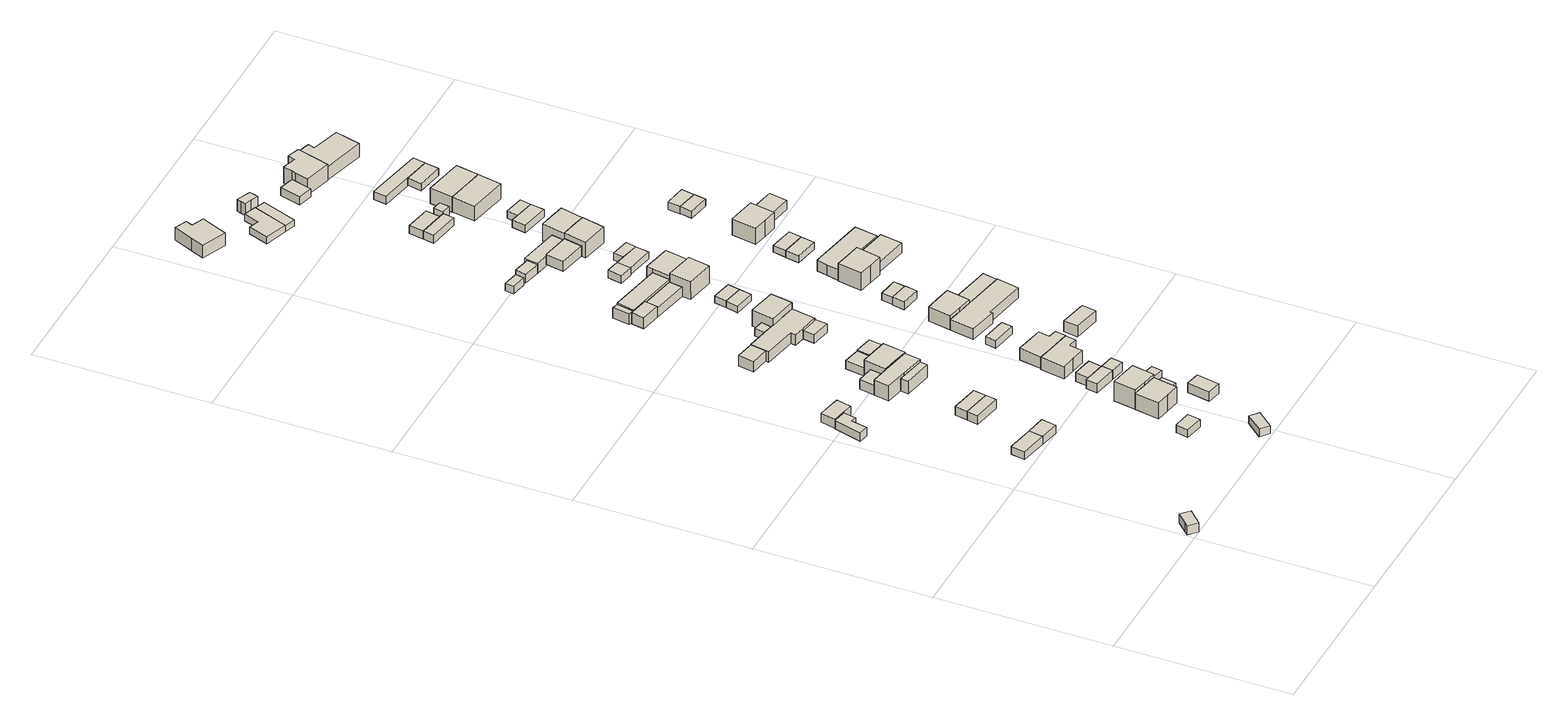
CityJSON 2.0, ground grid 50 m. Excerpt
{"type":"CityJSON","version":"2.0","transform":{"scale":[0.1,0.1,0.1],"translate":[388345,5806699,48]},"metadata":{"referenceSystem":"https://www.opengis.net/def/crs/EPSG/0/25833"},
"CityObjects":{
"building1":{"type":"Building","attributes":{"Gemeindeschluessel":"11000007","BezugspunktDach":"2200","function":"31001_2463","measuredHeight":2.79,"storeysAboveGround":1},"address":[{"country":"Germany","locality":"Berlin","thoroughfareNumber":"64 (1)","thoroughfareName":"Tilkeroder Weg"}],"geometry":[{"type":"Solid","lod":"1","boundaries":[[[[0,1,2,3,4]],[[5,6,7,8,9]],[[5,9,4,3]],[[6,5,3,2]],[[7,6,2,1]],[[8,7,1,0]],[[9,8,0,4]]]]}]},
"building2":{"type":"Building","attributes":{"Gemeindeschluessel":"11000007","BezugspunktDach":"2200","function":"31001_2723","measuredHeight":2.52,"storeysAboveGround":1},"address":[{"country":"Germany","locality":"Berlin","thoroughfareNumber":"59 (1)","thoroughfareName":"Tilkeroder Weg"}],"geometry":[{"type":"Solid","lod":"1","boundaries":[[[[10,11,12,13]],[[14,15,16,17]],[[14,17,13,12]],[[15,14,12,11]],[[16,15,11,10]],[[17,16,10,13]]]]}]},
"building3":{"type":"Building","attributes":{"Gemeindeschluessel":"11000007","BezugspunktDach":"2200","function":"31001_2723","measuredHeight":2.7,"storeysAboveGround":1},"address":[{"country":"Germany","locality":"Berlin","thoroughfareNumber":"36 (2)","thoroughfareName":"Hermeroder Weg"}],"geometry":[{"type":"Solid","lod":"1","boundaries":[[[[18,19,20,21,22,23]],[[24,25,26,27,28,29]],[[24,29,23,22]],[[25,24,22,21]],[[26,25,21,20]],[[27,26,20,19]],[[28,27,19,18]],[[29,28,18,23]]]]}]},
"building4":{"type":"Building","attributes":{"Gemeindeschluessel":"11000007","BezugspunktDach":"2200","function":"31001_2723","measuredHeight":2.82,"storeysAboveGround":1},"address":[{"country":"Germany","locality":"Berlin","thoroughfareNumber":"34 (1)","thoroughfareName":"Hermeroder Weg"}],"geometry":[{"type":"Solid","lod":"1","boundaries":[[[[30,31,32,33,34]],[[35,36,37,38,39]],[[35,39,34,33]],[[36,35,33,32]],[[37,36,32,31]],[[38,37,31,30]],[[39,38,30,34]]]]}]},
"building5":{"type":"Building","attributes":{"Gemeindeschluessel":"11000007","BezugspunktDach":"2200","function":"31001_2463","measuredHeight":2.54,"storeysAboveGround":1},"address":[{"country":"Germany","locality":"Berlin","thoroughfareNumber":"59 (2)","thoroughfareName":"Tilkeroder Weg"}],"geometry":[{"type":"Solid","lod":"1","boundaries":[[[[40,41,11,10]],[[15,42,43,16]],[[15,16,10,11]],[[42,15,11,41]],[[43,42,41,40]],[[16,43,40,10]]]]}]},
"building6":{"type":"Building","attributes":{"Gemeindeschluessel":"11000007","BezugspunktDach":"2200","function":"31001_2463","measuredHeight":2.73,"storeysAboveGround":1},"address":[{"country":"Germany","locality":"Berlin","thoroughfareNumber":"57 (2)","thoroughfareName":"Tilkeroder Weg"}],"geometry":[{"type":"Solid","lod":"1","boundaries":[[[[44,45,46,47]],[[48,49,50,51]],[[48,51,47,46]],[[49,48,46,45]],[[50,49,45,44]],[[51,50,44,47]]]]}]},
"building7":{"type":"Building","attributes":{"Gemeindeschluessel":"11000007","BezugspunktDach":"2200","function":"31001_2463","measuredHeight":2.46,"storeysAboveGround":1},"address":[{"country":"Germany","locality":"Berlin","thoroughfareNumber":"43 (1)","thoroughfareName":"Hermeroder Weg"}],"geometry":[{"type":"Solid","lod":"1","boundaries":[[[[52,53,54,55]],[[56,57,58,59]],[[56,59,55,54]],[[57,56,54,53]],[[58,57,53,52]],[[59,58,52,55]]]]}]},
"building8":{"type":"Building","attributes":{"Gemeindeschluessel":"11000007","BezugspunktDach":"2200","function":"31001_2463","measuredHeight":2.69,"storeysAboveGround":1},"address":[{"country":"Germany","locality":"Berlin","thoroughfareNumber":"36 (1)","thoroughfareName":"Hermeroder Weg"}],"geometry":[{"type":"Solid","lod":"1","boundaries":[[[[45,60,61,46]],[[62,63,64,65]],[[62,65,46,61]],[[63,62,61,60]],[[64,63,60,45]],[[65,64,45,46]]]]}]},
"building9":{"type":"Building","attributes":{"Gemeindeschluessel":"11000007","BezugspunktDach":"2200","function":"31001_2463","measuredHeight":2.4,"storeysAboveGround":1},"address":[{"country":"Germany","locality":"Berlin","thoroughfareNumber":"69 (1)","thoroughfareName":"Tilkeroder Weg"}],"geometry":[{"type":"Solid","lod":"1","boundaries":[[[[66,67,68,69]],[[70,71,72,73]],[[70,73,69,68]],[[71,70,68,67]],[[72,71,67,66]],[[73,72,66,69]]]]}]},
"building10":{"type":"Building","attributes":{"Gemeindeschluessel":"11000007","function":"31001_1010"},"address":[{"country":"Germany","locality":"Berlin","thoroughfareNumber":"36","thoroughfareName":"Hermeroder Weg"}],"children":["building10-1","building10-2"]},
"building10-1":{"type":"BuildingPart","attributes":{"BezugspunktDach":"2200","measuredHeight":5.45,"storeysAboveGround":1},"parents":["building10"],"geometry":[{"type":"MultiSurface","lod":"1","boundaries":[[[74,75,76,77,78,79]],[[80,81,82,83,84,85]],[[80,85,79,78]],[[81,80,78,77]],[[82,81,77,76]],[[83,82,76,75]],[[86,87,83,75,74]],[[85,84,74,79],[88,89,86,84]],[[84,83,87,86]],[[86,89,88,84]]]}]},
"building10-2":{"type":"BuildingPart","attributes":{"BezugspunktDach":"2200","measuredHeight":4,"storeysAboveGround":1},"parents":["building10"],"geometry":[{"type":"MultiSurface","lod":"1","boundaries":[[[90,87,89,91]],[[88,83,92,93]],[[88,93,91,89]],[[92,83,87,90]],[[93,92,90,91]],[[83,84,86,87]],[[88,89,86,84]]]}]},
"building11":{"type":"Building","attributes":{"Gemeindeschluessel":"11000007","function":"31001_1010"},"address":[{"country":"Germany","locality":"Berlin","thoroughfareNumber":"43","thoroughfareName":"Hermeroder Weg"}],"children":["building11-1","building11-2"]},
"building11-1":{"type":"BuildingPart","attributes":{"BezugspunktDach":"2200","measuredHeight":7.33,"storeysAboveGround":1},"parents":["building11"],"geometry":[{"type":"MultiSurface","lod":"1","boundaries":[[[94,95,96,97,98,99,100]],[[101,102,103,104,105,106,107]],[[101,107,100,99]],[[102,101,99,98]],[[103,102,98,97]],[[104,108,109,97,96]],[[105,104,96,95]],[[106,105,95,94]],[[107,106,94,100]],[[103,109,108,104]]]}]},
"building11-2":{"type":"BuildingPart","attributes":{"BezugspunktDach":"2200","measuredHeight":3.04,"storeysAboveGround":1},"parents":["building11"],"geometry":[{"type":"Solid","lod":"1","boundaries":[[[[110,111,112,113,109,108]],[[103,114,115,116,117,104]],[[114,103,109,113]],[[115,114,113,112]],[[116,115,112,111]],[[117,116,111,110]],[[104,117,110,108]],[[104,108,109,103]]]]}]},
"building12":{"type":"Building","attributes":{"Gemeindeschluessel":"11000007","function":"31001_1010"},"address":[{"country":"Germany","locality":"Berlin","thoroughfareNumber":"34","thoroughfareName":"Hermeroder Weg"}],"children":["building12-1","building12-2","building12-3"]},
"building12-1":{"type":"BuildingPart","attributes":{"BezugspunktDach":"2200","measuredHeight":7.08,"storeysAboveGround":1},"parents":["building12"],"geometry":[{"type":"MultiSurface","lod":"1","boundaries":[[[118,119,120,121,122,123]],[[124,125,126,82,127,128]],[[124,128,129,130,131,123,122]],[[132,133,124,122,121]],[[126,134,135,132,121,120]],[[82,126,120,119]],[[127,82,119,118]],[[128,127,118,123]],[[131,130,129,128]],[[125,124,133,132]],[[125,132,135,134]]]}]},
"building12-2":{"type":"BuildingPart","attributes":{"BezugspunktDach":"2200","measuredHeight":2.54,"storeysAboveGround":1},"parents":["building12"],"geometry":[{"type":"MultiSurface","lod":"1","boundaries":[[[135,136,137,133]],[[138,139,134,124]],[[138,124,133,137]],[[139,138,137,136]],[[134,139,136,135]],[[140,124,125,132,133]],[[134,135,132,125]]]}]},
"building12-3":{"type":"BuildingPart","attributes":{"BezugspunktDach":"2200","measuredHeight":2.95,"storeysAboveGround":1},"parents":["building12"],"geometry":[{"type":"Solid","lod":"1","boundaries":[[[[131,130,141,142]],[[143,129,128,80]],[[143,80,142,141]],[[129,143,141,130]],[[80,128,131,142]],[[128,129,130,131]]]]}]},
"building13":{"type":"Building","attributes":{"Gemeindeschluessel":"11000007","BezugspunktDach":"2200","function":"31001_2143","measuredHeight":3.27,"storeysAboveGround":1},"address":[{"country":"Germany","locality":"Berlin","thoroughfareNumber":"32 (2)","thoroughfareName":"Hermeroder Weg"}],"geometry":[{"type":"Solid","lod":"1","boundaries":[[[[144,145,146,147]],[[148,149,150,151]],[[148,151,147,146]],[[149,148,146,145]],[[150,149,145,144]],[[151,150,144,147]]]]}]},
"building14":{"type":"Building","attributes":{"Gemeindeschluessel":"11000007","function":"31001_1010"},"address":[{"country":"Germany","locality":"Berlin","thoroughfareNumber":"41","thoroughfareName":"Hermeroder Weg"}],"children":["building14-1","building14-2"]},
"building14-1":{"type":"BuildingPart","attributes":{"BezugspunktDach":"2200","measuredHeight":6.88,"storeysAboveGround":1},"parents":["building14"],"geometry":[{"type":"MultiSurface","lod":"1","boundaries":[[[152,153,154,155,156,157]],[[158,159,160,103,102,101]],[[158,101,157,156]],[[159,158,156,155]],[[160,159,155,154]],[[161,162,163,160,154,153]],[[102,103,153,152]],[[101,102,152,157]],[[103,164,163,162,161]]]}]},
"building14-2":{"type":"BuildingPart","attributes":{"BezugspunktDach":"2200","measuredHeight":5.19,"storeysAboveGround":1},"parents":["building14"],"geometry":[{"type":"Solid","lod":"1","boundaries":[[[[165,166,162,161]],[[163,167,114,103]],[[167,163,162,166]],[[114,167,166,165]],[[103,114,165,161]],[[163,103,161,162]]]]}]},
"building15":{"type":"Building","attributes":{"Gemeindeschluessel":"11000007","BezugspunktDach":"2200","function":"31001_2463","measuredHeight":2.91,"storeysAboveGround":1},"address":[{"country":"Germany","locality":"Berlin","thoroughfareNumber":"41 (1)","thoroughfareName":"Hermeroder Weg"}],"geometry":[{"type":"Solid","lod":"1","boundaries":[[[[168,169,170,171,172]],[[173,174,175,176,177]],[[173,177,172,171]],[[174,173,171,170]],[[175,174,170,169]],[[176,175,169,168]],[[177,176,168,172]]]]}]},
"building16":{"type":"Building","attributes":{"Gemeindeschluessel":"11000007","BezugspunktDach":"2200","function":"31001_2143","measuredHeight":2.96,"storeysAboveGround":1},"address":[{"country":"Germany","locality":"Berlin","thoroughfareNumber":"43 (2)","thoroughfareName":"Hermeroder Weg"}],"geometry":[{"type":"Solid","lod":"1","boundaries":[[[[178,179,180,181]],[[182,183,184,185]],[[182,185,181,180]],[[183,182,180,179]],[[184,183,179,178]],[[185,184,178,181]]]]}]},
"building17":{"type":"Building","attributes":{"Gemeindeschluessel":"11000007","BezugspunktDach":"2200","function":"31001_2463","measuredHeight":3.18,"storeysAboveGround":1},"address":[{"country":"Germany","locality":"Berlin","thoroughfareNumber":"39 (1)","thoroughfareName":"Hermeroder Weg"}],"geometry":[{"type":"Solid","lod":"1","boundaries":[[[[186,187,188,189]],[[190,191,175,174]],[[190,174,189,188]],[[191,190,188,187]],[[175,191,187,186]],[[174,175,186,189]]]]}]},
"building18":{"type":"Building","attributes":{"Gemeindeschluessel":"11000007","BezugspunktDach":"2200","function":"31001_2463","measuredHeight":3.17,"storeysAboveGround":1},"address":[{"country":"Germany","locality":"Berlin","thoroughfareNumber":"34 (2)","thoroughfareName":"Hermeroder Weg"}],"geometry":[{"type":"Solid","lod":"1","boundaries":[[[[192,193,194,195,196]],[[197,198,199,200,201]],[[197,201,196,195]],[[198,197,195,194]],[[199,198,194,193]],[[200,199,193,192]],[[201,200,192,196]]]]}]},
"building19":{"type":"Building","attributes":{"Gemeindeschluessel":"11000007","BezugspunktDach":"2200","function":"31001_2143","measuredHeight":2.88,"storeysAboveGround":1},"address":[{"country":"Germany","locality":"Berlin","thoroughfareNumber":"41 (2)","thoroughfareName":"Hermeroder Weg"}],"geometry":[{"type":"Solid","lod":"1","boundaries":[[[[202,203,169,168]],[[175,204,205,176]],[[175,176,168,169]],[[204,175,169,203]],[[205,204,203,202]],[[176,205,202,168]]]]}]},
"building20":{"type":"Building","attributes":{"Gemeindeschluessel":"11000007","BezugspunktDach":"2200","function":"31001_1010","measuredHeight":3.27,"storeysAboveGround":1},"address":[{"country":"Germany","locality":"Berlin","thoroughfareNumber":"32","thoroughfareName":"Hermeroder Weg"}],"geometry":[{"type":"Solid","lod":"1","boundaries":[[[[206,207,208,209,210,211,212,213,214,215]],[[150,149,216,217,218,219,220,221,222,223]],[[150,223,215,214]],[[149,150,214,213]],[[216,149,213,212]],[[217,216,212,211]],[[218,217,211,210]],[[219,218,210,209]],[[220,219,209,208]],[[221,220,208,207]],[[222,221,207,206]],[[223,222,206,215]]]]}]},
"building21":{"type":"Building","attributes":{"Gemeindeschluessel":"11000007","BezugspunktDach":"2200","function":"31001_1010","measuredHeight":7.27,"storeysAboveGround":1},"address":[{"country":"Germany","locality":"Berlin","thoroughfareNumber":"39","thoroughfareName":"Hermeroder Weg"}],"geometry":[{"type":"Solid","lod":"1","boundaries":[[[[224,225,226,227,228,229,230,231]],[[232,233,234,235,236,237,238,239]],[[232,239,231,230]],[[233,232,230,229]],[[234,233,229,228]],[[235,234,228,227]],[[236,235,227,226]],[[237,236,226,225]],[[238,237,225,224]],[[239,238,224,231]]]]}]},
"building22":{"type":"Building","attributes":{"Gemeindeschluessel":"11000007","BezugspunktDach":"2200","function":"51009_1610","measuredHeight":3.94,"storeysAboveGround":0},"address":[{"country":"Germany","locality":"Berlin"}],"geometry":[{"type":"Solid","lod":"1","boundaries":[[[[240,241,242,243,244]],[[245,246,247,248,249]],[[245,249,244,243]],[[246,245,243,242]],[[247,246,242,241]],[[248,247,241,240]],[[249,248,240,244]]]]}]},
"building23":{"type":"Building","attributes":{"Gemeindeschluessel":"11000007","BezugspunktDach":"2200","function":"31001_2463","measuredHeight":2.58,"storeysAboveGround":1},"address":[{"country":"Germany","locality":"Berlin","thoroughfareNumber":"32 (1)","thoroughfareName":"Hermeroder Weg"}],"geometry":[{"type":"Solid","lod":"1","boundaries":[[[[250,251,252,253,254,255]],[[220,219,218,256,257,258]],[[220,258,255,254]],[[219,220,254,253]],[[218,219,253,252]],[[256,218,252,251]],[[257,256,251,250]],[[258,257,250,255]]]]}]},
"building24":{"type":"Building","attributes":{"Gemeindeschluessel":"11000007","BezugspunktDach":"2200","function":"31001_2724","measuredHeight":4.18,"storeysAboveGround":1},"address":[{"country":"Germany","locality":"Berlin","thoroughfareNumber":"28 (2)","thoroughfareName":"Hermeroder Weg"}],"geometry":[{"type":"Solid","lod":"1","boundaries":[[[[259,260,261,262,263]],[[264,265,266,267,268]],[[264,268,263,262]],[[265,264,262,261]],[[266,265,261,260]],[[267,266,260,259]],[[268,267,259,263]]]]}]},
"building25":{"type":"Building","attributes":{"Gemeindeschluessel":"11000007","BezugspunktDach":"2200","function":"31001_1010","measuredHeight":7,"storeysAboveGround":1},"address":[{"country":"Germany","locality":"Berlin","thoroughfareNumber":"37","thoroughfareName":"Hermeroder Weg"}],"geometry":[{"type":"Solid","lod":"1","boundaries":[[[[269,270,271,272,273,274,275,276]],[[277,278,279,280,281,282,283,284]],[[277,284,276,275]],[[278,277,275,274]],[[279,278,274,273]],[[280,279,273,272]],[[281,280,272,271]],[[282,281,271,270]],[[283,282,270,269]],[[284,283,269,276]]]]}]},
"building26":{"type":"Building","attributes":{"Gemeindeschluessel":"11000007","function":"31001_1010"},"address":[{"country":"Germany","locality":"Berlin","thoroughfareNumber":"30","thoroughfareName":"Hermeroder Weg"}],"children":["building26-1","building26-2"]},
"building26-1":{"type":"BuildingPart","attributes":{"BezugspunktDach":"2200","measuredHeight":7.71,"storeysAboveGround":1},"parents":["building26"],"geometry":[{"type":"MultiSurface","lod":"1","boundaries":[[[285,286,287,288,289]],[[290,291,292,293,294]],[[290,294,295,296,297,289,288]],[[291,290,288,287]],[[292,291,287,286]],[[293,292,286,285]],[[294,293,285,289]],[[297,296,295,294]]]}]},
"building26-2":{"type":"BuildingPart","attributes":{"BezugspunktDach":"2200","measuredHeight":2.42,"storeysAboveGround":1},"parents":["building26"],"geometry":[{"type":"Solid","lod":"1","boundaries":[[[[297,296,298,299]],[[300,295,294,301]],[[300,301,299,298]],[[295,300,298,296]],[[301,294,297,299]],[[294,295,296,297]]]]}]},
"building27":{"type":"Building","attributes":{"Gemeindeschluessel":"11000007","BezugspunktDach":"2200","function":"31001_2463","measuredHeight":2.41,"storeysAboveGround":1},"address":[{"country":"Germany","locality":"Berlin","thoroughfareNumber":"35 (2)","thoroughfareName":"Hermeroder Weg"}],"geometry":[{"type":"Solid","lod":"1","boundaries":[[[[302,303,304,305]],[[306,307,308,309]],[[306,309,305,304]],[[307,306,304,303]],[[308,307,303,302]],[[309,308,302,305]]]]}]},
"building28":{"type":"Building","attributes":{"Gemeindeschluessel":"11000007","BezugspunktDach":"2200","function":"31001_2463","measuredHeight":2.11,"storeysAboveGround":1},"address":[{"country":"Germany","locality":"Berlin","thoroughfareNumber":"30 (1)","thoroughfareName":"Hermeroder Weg"}],"geometry":[{"type":"Solid","lod":"1","boundaries":[[[[310,311,312,313]],[[314,315,316,317]],[[314,317,313,312]],[[315,314,312,311]],[[316,315,311,310]],[[317,316,310,313]]]]}]},
"building29":{"type":"Building","attributes":{"Gemeindeschluessel":"11000007","BezugspunktDach":"2200","function":"31001_2143","measuredHeight":2.28,"storeysAboveGround":1},"address":[{"country":"Germany","locality":"Berlin","thoroughfareNumber":"22 (2)","thoroughfareName":"Hermeroder Weg"}],"geometry":[{"type":"Solid","lod":"1","boundaries":[[[[318,319,320,321]],[[322,323,324,325]],[[322,325,321,320]],[[323,322,320,319]],[[324,323,319,318]],[[325,324,318,321]]]]}]},
"building30":{"type":"Building","attributes":{"Gemeindeschluessel":"11000007","function":"31001_1010"},"address":[{"country":"Germany","locality":"Berlin","thoroughfareNumber":"28","thoroughfareName":"Hermeroder Weg"}],"children":["building30-1","building30-2"]},
"building30-1":{"type":"BuildingPart","attributes":{"BezugspunktDach":"2200","measuredHeight":6.58,"storeysAboveGround":1},"parents":["building30"],"geometry":[{"type":"MultiSurface","lod":"1","boundaries":[[[326,327,328,329]],[[330,331,332,333]],[[334,335,336,333,329,328]],[[331,330,328,327]],[[332,331,327,326]],[[333,332,326,329]],[[330,336,335,334]]]}]},
"building30-2":{"type":"BuildingPart","attributes":{"BezugspunktDach":"2200","measuredHeight":2.91,"storeysAboveGround":1},"parents":["building30"],"geometry":[{"type":"Solid","lod":"1","boundaries":[[[[335,334,337,338]],[[266,330,336,267]],[[266,267,338,337]],[[330,266,337,334]],[[267,336,335,338]],[[336,330,334,335]]]]}]},
"building31":{"type":"Building","attributes":{"Gemeindeschluessel":"11000007","function":"31001_1010"},"address":[{"country":"Germany","locality":"Berlin","thoroughfareNumber":"26","thoroughfareName":"Hermeroder Weg"}],"children":["building31-1","building31-2"]},
"building31-1":{"type":"BuildingPart","attributes":{"BezugspunktDach":"2200","measuredHeight":6.87,"storeysAboveGround":1},"parents":["building31"],"geometry":[{"type":"MultiSurface","lod":"1","boundaries":[[[339,340,341,342,343,344,345]],[[346,347,348,349,331,350,330]],[[346,351,352,345,344]],[[347,346,344,343]],[[348,347,343,342]],[[349,348,342,341]],[[331,349,341,340]],[[350,331,340,339]],[[330,350,339,345]],[[330,352,351,346]]]}]},
"building31-2":{"type":"BuildingPart","attributes":{"BezugspunktDach":"2200","measuredHeight":4.35,"storeysAboveGround":1},"parents":["building31"],"geometry":[{"type":"Solid","lod":"1","boundaries":[[[[353,352,351,354,355,356]],[[248,247,346,330,266,265]],[[248,265,356,355]],[[247,248,355,354]],[[346,247,354,351]],[[266,330,352,353]],[[265,266,353,356]],[[346,351,352,330]]]]}]},
"building32":{"type":"Building","attributes":{"Gemeindeschluessel":"11000007","BezugspunktDach":"2200","function":"31001_2463","measuredHeight":2.13,"storeysAboveGround":1},"address":[{"country":"Germany","locality":"Berlin","thoroughfareNumber":"28 (1)","thoroughfareName":"Hermeroder Weg"}],"geometry":[{"type":"Solid","lod":"1","boundaries":[[[[311,357,358,312]],[[359,360,315,314]],[[359,314,312,358]],[[360,359,358,357]],[[315,360,357,311]],[[314,315,311,312]]]]}]},
"building33":{"type":"Building","attributes":{"Gemeindeschluessel":"11000007","BezugspunktDach":"2200","function":"31001_2143","measuredHeight":3.45,"storeysAboveGround":1},"address":[{"country":"Germany","locality":"Berlin","thoroughfareNumber":"37 (1)","thoroughfareName":"Hermeroder Weg"}],"geometry":[{"type":"Solid","lod":"1","boundaries":[[[[361,362,363,364]],[[365,366,367,368]],[[365,368,364,363]],[[366,365,363,362]],[[367,366,362,361]],[[368,367,361,364]]]]}]},
"building34":{"type":"Building","attributes":{"Gemeindeschluessel":"11000007","BezugspunktDach":"2200","function":"31001_1010","measuredHeight":3.22,"storeysAboveGround":1},"address":[{"country":"Germany","locality":"Berlin","thoroughfareNumber":"35","thoroughfareName":"Hermeroder Weg"}],"geometry":[{"type":"Solid","lod":"1","boundaries":[[[[369,370,371,372,373,374,375]],[[376,377,378,379,380,381,382]],[[376,382,375,374]],[[377,376,374,373]],[[378,377,373,372]],[[379,378,372,371]],[[380,379,371,370]],[[381,380,370,369]],[[382,381,369,375]]]]}]},
"building35":{"type":"Building","attributes":{"Gemeindeschluessel":"11000007","BezugspunktDach":"2200","function":"51009_1610","measuredHeight":2.75,"storeysAboveGround":0},"address":[{"country":"Germany","locality":"Berlin"}],"geometry":[{"type":"Solid","lod":"1","boundaries":[[[[383,384,385,386]],[[387,388,389,390]],[[387,390,386,385]],[[388,387,385,384]],[[389,388,384,383]],[[390,389,383,386]]]]}]},
"building36":{"type":"Building","attributes":{"Gemeindeschluessel":"11000007","BezugspunktDach":"2200","function":"31001_2463","measuredHeight":2.46,"storeysAboveGround":1},"address":[{"country":"Germany","locality":"Berlin","thoroughfareNumber":"33 (1)","thoroughfareName":"Hermeroder Weg"}],"geometry":[{"type":"Solid","lod":"1","boundaries":[[[[391,392,393,394]],[[395,396,397,398]],[[395,398,394,393]],[[396,395,393,392]],[[397,396,392,391]],[[398,397,391,394]]]]}]},
"building37":{"type":"Building","attributes":{"Gemeindeschluessel":"11000007","BezugspunktDach":"2200","function":"51009_1610","measuredHeight":2.43,"storeysAboveGround":0},"address":[{"country":"Germany","locality":"Berlin"}],"geometry":[{"type":"Solid","lod":"1","boundaries":[[[[399,400,401,402]],[[403,404,405,406]],[[403,406,402,401]],[[404,403,401,400]],[[405,404,400,399]],[[406,405,399,402]]]]}]},
"building38":{"type":"Building","attributes":{"Gemeindeschluessel":"11000007","function":"31001_1010"},"address":[{"country":"Germany","locality":"Berlin","thoroughfareNumber":"33","thoroughfareName":"Hermeroder Weg"}],"children":["building38-1","building38-2"]},
"building38-1":{"type":"BuildingPart","attributes":{"BezugspunktDach":"2200","measuredHeight":5.51,"storeysAboveGround":1},"parents":["building38"],"geometry":[{"type":"MultiSurface","lod":"1","boundaries":[[[407,408,409,410,411,412,413]],[[414,415,416,417,377,418,376]],[[414,376,413,412]],[[415,414,412,411]],[[416,415,411,410]],[[417,416,410,409]],[[419,420,417,409,408]],[[418,377,408,407]],[[376,418,407,413]],[[377,417,420,419]]]}]},
"building38-2":{"type":"BuildingPart","attributes":{"BezugspunktDach":"2200","measuredHeight":2.97,"storeysAboveGround":1},"parents":["building38"],"geometry":[{"type":"Solid","lod":"1","boundaries":[[[[421,422,423,420,419]],[[417,424,425,378,377]],[[424,417,420,423]],[[425,424,423,422]],[[378,425,422,421]],[[377,378,421,419]],[[417,377,419,420]]]]}]},
"building39":{"type":"Building","attributes":{"Gemeindeschluessel":"11000007","BezugspunktDach":"2200","function":"31001_2463","measuredHeight":2.61,"storeysAboveGround":1},"address":[{"country":"Germany","locality":"Berlin","thoroughfareNumber":"31 (1)","thoroughfareName":"Hermeroder Weg"}],"geometry":[{"type":"Solid","lod":"1","boundaries":[[[[426,427,428,429,430]],[[431,432,433,434,435]],[[431,435,430,429]],[[432,431,429,428]],[[433,432,428,427]],[[434,433,427,426]],[[435,434,426,430]]]]}]},
"building40":{"type":"Building","attributes":{"Gemeindeschluessel":"11000007","BezugspunktDach":"2200","function":"31001_1010","measuredHeight":7.13,"storeysAboveGround":1},"address":[{"country":"Germany","locality":"Berlin","thoroughfareNumber":"18","thoroughfareName":"Reinstedter Weg"}],"geometry":[{"type":"Solid","lod":"1","boundaries":[[[[436,437,438,439,440,441,442,443]],[[444,445,446,447,448,449,450,451]],[[444,451,443,442]],[[445,444,442,441]],[[446,445,441,440]],[[447,446,440,439]],[[448,447,439,438]],[[449,448,438,437]],[[450,449,437,436]],[[451,450,436,443]]]]}]},
"building41":{"type":"Building","attributes":{"Gemeindeschluessel":"11000007","BezugspunktDach":"2200","function":"31001_2463","measuredHeight":2.26,"storeysAboveGround":1},"address":[{"country":"Germany","locality":"Berlin","thoroughfareNumber":"26 (1)","thoroughfareName":"Hermeroder Weg"}],"geometry":[{"type":"Solid","lod":"1","boundaries":[[[[452,453,454,400,399]],[[455,456,457,458,459]],[[455,459,399,400]],[[456,455,400,454]],[[457,456,454,453]],[[458,457,453,452]],[[459,458,452,399]]]]}]},
"building42":{"type":"Building","attributes":{"Gemeindeschluessel":"11000007","BezugspunktDach":"2200","function":"31001_2463","measuredHeight":2.25,"storeysAboveGround":1},"address":[{"country":"Germany","locality":"Berlin","thoroughfareNumber":"24 (1)","thoroughfareName":"Hermeroder Weg"}],"geometry":[{"type":"Solid","lod":"1","boundaries":[[[[453,460,461,454]],[[462,463,457,456]],[[462,456,454,461]],[[463,462,461,460]],[[457,463,460,453]],[[456,457,453,454]]]]}]},
"building43":{"type":"Building","attributes":{"Gemeindeschluessel":"11000007","function":"31001_1010"},"address":[{"country":"Germany","locality":"Berlin","thoroughfareNumber":"24","thoroughfareName":"Hermeroder Weg"}],"children":["building43-1","building43-2"]},
"building43-1":{"type":"BuildingPart","attributes":{"BezugspunktDach":"2200","measuredHeight":7.2,"storeysAboveGround":1},"parents":["building43"],"geometry":[{"type":"Solid","lod":"1","boundaries":[[[[464,465,466,467,468]],[[469,470,471,472,473]],[[469,473,468,467],[474,475,476,469]],[[470,469,467,466]],[[471,470,466,465]],[[472,471,465,464]],[[473,472,464,468]],[[474,469,476,475]]]]}]},
"building43-2":{"type":"BuildingPart","attributes":{"BezugspunktDach":"2200","measuredHeight":3.15,"storeysAboveGround":1},"parents":["building43"],"geometry":[{"type":"Solid","lod":"1","boundaries":[[[[475,474,477,478]],[[479,469,476,480]],[[479,480,478,477]],[[469,479,477,474]],[[480,476,475,478]],[[476,469,474,475]]]]}]},
"building44":{"type":"Building","attributes":{"Gemeindeschluessel":"11000007","function":"31001_1010"},"address":[{"country":"Germany","locality":"Berlin","thoroughfareNumber":"22","thoroughfareName":"Hermeroder Weg"}],"children":["building44-1","building44-2"]},
"building44-1":{"type":"BuildingPart","attributes":{"BezugspunktDach":"2200","measuredHeight":7.62,"storeysAboveGround":1},"parents":["building44"],"geometry":[{"type":"Solid","lod":"1","boundaries":[[[[481,482,483,484,485,486]],[[487,488,489,490,491,492]],[[487,492,486,485],[493,494,495,492]],[[488,487,485,484]],[[489,488,484,483]],[[490,489,483,482]],[[491,490,482,481]],[[492,491,481,486]],[[494,493,492,495]]]]}]},
"building44-2":{"type":"BuildingPart","attributes":{"BezugspunktDach":"2200","measuredHeight":3.07,"storeysAboveGround":1},"parents":["building44"],"geometry":[{"type":"MultiSurface","lod":"1","boundaries":[[[495,494,496,497,498]],[[388,499,493,492,389]],[[388,389,498,497]],[[499,388,497,496]],[[493,499,496,494]],[[389,492,495,498]],[[492,500,493,494,495]]]}]},
"building45":{"type":"Building","attributes":{"Gemeindeschluessel":"11000007","BezugspunktDach":"2200","function":"31001_2143","measuredHeight":2.08,"storeysAboveGround":1},"address":[{"country":"Germany","locality":"Berlin","thoroughfareNumber":"18 (1)","thoroughfareName":"Reinstedter Weg"}],"geometry":[{"type":"Solid","lod":"1","boundaries":[[[[501,502,503,504,505,506]],[[507,508,509,510,511,512]],[[507,512,506,505]],[[508,507,505,504]],[[509,508,504,503]],[[510,509,503,502]],[[511,510,502,501]],[[512,511,501,506]]]]}]},
"building46":{"type":"Building","attributes":{"Gemeindeschluessel":"11000007","function":"31001_1010"},"address":[{"country":"Germany","locality":"Berlin","thoroughfareNumber":"31","thoroughfareName":"Hermeroder Weg"}],"children":["building46-1","building46-2"]},
"building46-1":{"type":"BuildingPart","attributes":{"BezugspunktDach":"2200","measuredHeight":7.01,"storeysAboveGround":1},"parents":["building46"],"geometry":[{"type":"MultiSurface","lod":"1","boundaries":[[[513,514,515,516,517,518,519]],[[520,521,522,523,524,525,526]],[[520,526,519,518]],[[521,520,518,517]],[[522,521,517,516]],[[527,528,516,515]],[[524,523,515,514]],[[525,524,514,513]],[[526,525,513,519]],[[523,522,528,527]]]}]},
"building46-2":{"type":"BuildingPart","attributes":{"BezugspunktDach":"2200","measuredHeight":3.09,"storeysAboveGround":1},"parents":["building46"],"geometry":[{"type":"Solid","lod":"1","boundaries":[[[[529,530,531,532,528,527]],[[522,533,534,535,536,523]],[[533,522,528,532]],[[534,533,532,531]],[[535,534,531,530]],[[536,535,530,529]],[[523,536,529,527]],[[522,523,527,528]]]]}]},
"building47":{"type":"Building","attributes":{"Gemeindeschluessel":"11000007","BezugspunktDach":"2200","function":"31001_2723","measuredHeight":2.51,"storeysAboveGround":1},"address":[{"country":"Germany","locality":"Berlin","thoroughfareNumber":"20 (1)","thoroughfareName":"Hermeroder Weg"}],"geometry":[{"type":"Solid","lod":"1","boundaries":[[[[537,538,539,540,541]],[[542,543,544,545,546]],[[542,546,541,540]],[[543,542,540,539]],[[544,543,539,538]],[[545,544,538,537]],[[546,545,537,541]]]]}]},
"building48":{"type":"Building","attributes":{"Gemeindeschluessel":"11000007","BezugspunktDach":"2200","function":"31001_2143","measuredHeight":1.98,"storeysAboveGround":1},"address":[{"country":"Germany","locality":"Berlin","thoroughfareNumber":"20 (2)","thoroughfareName":"Reinstedter Weg"}],"geometry":[{"type":"Solid","lod":"1","boundaries":[[[[547,548,549,550]],[[551,552,553,554]],[[551,554,550,549]],[[552,551,549,548]],[[553,552,548,547]],[[554,553,547,550]]]]}]},
"building49":{"type":"Building","attributes":{"Gemeindeschluessel":"11000007","BezugspunktDach":"2200","function":"31001_1010","measuredHeight":4.04,"storeysAboveGround":1},"address":[{"country":"Germany","locality":"Berlin","thoroughfareNumber":"29","thoroughfareName":"Hermeroder Weg"}],"geometry":[{"type":"Solid","lod":"1","boundaries":[[[[555,556,557,558,559]],[[560,561,562,563,564]],[[560,564,559,558]],[[561,560,558,557]],[[562,561,557,556]],[[563,562,556,555]],[[564,563,555,559]]]]}]},
"building50":{"type":"Building","attributes":{"Gemeindeschluessel":"11000007","BezugspunktDach":"2200","function":"31001_1313","measuredHeight":2.52,"storeysAboveGround":1},"address":[{"country":"Germany","locality":"Berlin","thoroughfareNumber":"18 (2)","thoroughfareName":"Hermeroder Weg"}],"geometry":[{"type":"Solid","lod":"1","boundaries":[[[[539,565,566,540]],[[567,568,543,542]],[[567,542,540,566]],[[568,567,566,565]],[[543,568,565,539]],[[542,543,539,540]]]]}]},
"building51":{"type":"Building","attributes":{"Gemeindeschluessel":"11000007","BezugspunktDach":"2200","function":"31001_2463","measuredHeight":2.18,"storeysAboveGround":1},"address":[{"country":"Germany","locality":"Berlin","thoroughfareNumber":"29 (1)","thoroughfareName":"Hermeroder Weg"}],"geometry":[{"type":"Solid","lod":"1","boundaries":[[[[569,570,571,572]],[[573,574,575,576]],[[573,576,572,571]],[[574,573,571,570]],[[575,574,570,569]],[[576,575,569,572]]]]}]},
"building52":{"type":"Building","attributes":{"Gemeindeschluessel":"11000007","BezugspunktDach":"2200","function":"31001_2463","measuredHeight":2.07,"storeysAboveGround":1},"address":[{"country":"Germany","locality":"Berlin","thoroughfareNumber":"27 (1)","thoroughfareName":"Hermeroder Weg"}],"geometry":[{"type":"Solid","lod":"1","boundaries":[[[[570,577,578,571]],[[579,580,581,582]],[[579,582,571,578]],[[580,579,578,577]],[[581,580,577,570]],[[582,581,570,571]]]]}]},
"building53":{"type":"Building","attributes":{"Gemeindeschluessel":"11000007","BezugspunktDach":"2200","function":"31001_2523","measuredHeight":4.48,"storeysAboveGround":1},"address":[{"country":"Germany","locality":"Berlin","thoroughfareNumber":"18","thoroughfareName":"Reinstedter Weg"}],"geometry":[{"type":"Solid","lod":"1","boundaries":[[[[583,584,585,586,587,588,589]],[[590,591,592,593,594,595,596]],[[590,596,589,588]],[[591,590,588,587]],[[592,591,587,586]],[[593,592,586,585]],[[594,593,585,584]],[[595,594,584,583]],[[596,595,583,589]]]]}]},
"building54":{"type":"Building","attributes":{"Gemeindeschluessel":"11000007","BezugspunktDach":"2200","function":"31001_2463","measuredHeight":2.25,"storeysAboveGround":1},"address":[{"country":"Germany","locality":"Berlin","thoroughfareNumber":"22 (1)","thoroughfareName":"Hermeroder Weg"}],"geometry":[{"type":"Solid","lod":"1","boundaries":[[[[597,598,599,600,601]],[[602,603,604,605,606]],[[602,606,601,600]],[[603,602,600,599]],[[604,603,599,598]],[[605,604,598,597]],[[606,605,597,601]]]]}]},
"building55":{"type":"Building","attributes":{"Gemeindeschluessel":"11000007","BezugspunktDach":"2200","function":"31001_2723","measuredHeight":2.6,"storeysAboveGround":1},"address":[{"country":"Germany","locality":"Berlin","thoroughfareNumber":"18 (1)","thoroughfareName":"Hermeroder Weg"}],"geometry":[{"type":"Solid","lod":"1","boundaries":[[[[607,608,609,610]],[[611,612,613,614]],[[611,614,610,609]],[[612,611,609,608]],[[613,612,608,607]],[[614,613,607,610]]]]}]},
"building56":{"type":"Building","attributes":{"Gemeindeschluessel":"11000007","BezugspunktDach":"2200","function":"31001_2463","measuredHeight":2.22,"storeysAboveGround":1},"address":[{"country":"Germany","locality":"Berlin","thoroughfareNumber":"20 (2)","thoroughfareName":"Hermeroder Weg"}],"geometry":[{"type":"Solid","lod":"1","boundaries":[[[[598,615,616,599]],[[617,618,604,603]],[[617,603,599,616]],[[618,617,616,615]],[[604,618,615,598]],[[603,604,598,599]]]]}]},
"building57":{"type":"Building","attributes":{"Gemeindeschluessel":"11000007","BezugspunktDach":"2200","function":"31001_2463","measuredHeight":2.48,"storeysAboveGround":1},"address":[{"country":"Germany","locality":"Berlin","thoroughfareNumber":"20 (1)","thoroughfareName":"Reinstedter Weg"}],"geometry":[{"type":"Solid","lod":"1","boundaries":[[[[619,620,621,622,623]],[[624,625,626,627,628]],[[624,628,623,622]],[[625,624,622,621]],[[626,625,621,620]],[[627,626,620,619]],[[628,627,619,623]]]]}]},
"building58":{"type":"Building","attributes":{"Gemeindeschluessel":"11000007","BezugspunktDach":"2200","function":"31001_1010","measuredHeight":5.44,"storeysAboveGround":1},"address":[{"country":"Germany","locality":"Berlin","thoroughfareNumber":"20","thoroughfareName":"Hermeroder Weg"}],"geometry":[{"type":"Solid","lod":"1","boundaries":[[[[629,630,631,632,633]],[[634,635,636,637,638]],[[634,638,633,632]],[[635,634,632,631]],[[636,635,631,630]],[[637,636,630,629]],[[638,637,629,633]]]]}]},
"building59":{"type":"Building","attributes":{"Gemeindeschluessel":"11000007","function":"31001_1010"},"address":[{"country":"Germany","locality":"Berlin","thoroughfareNumber":"27","thoroughfareName":"Hermeroder Weg"}],"children":["building59-1","building59-2"]},
"building59-1":{"type":"BuildingPart","attributes":{"BezugspunktDach":"2200","measuredHeight":6.42,"storeysAboveGround":1},"parents":["building59"],"geometry":[{"type":"MultiSurface","lod":"1","boundaries":[[[639,640,641,642,643,644]],[[645,646,647,648,649,650]],[[645,650,644,643]],[[646,645,643,642]],[[647,646,642,641]],[[648,651,652,653,641,640]],[[649,648,640,639]],[[650,649,639,644]],[[647,653,652,651]]]}]},
"building59-2":{"type":"BuildingPart","attributes":{"BezugspunktDach":"2200","measuredHeight":2.91,"storeysAboveGround":1},"parents":["building59"],"geometry":[{"type":"Solid","lod":"1","boundaries":[[[[654,655,653,652]],[[647,656,657,651]],[[656,647,653,655]],[[657,656,655,654]],[[651,657,654,652]],[[652,653,647,651]]]]}]},
"building60":{"type":"Building","attributes":{"Gemeindeschluessel":"11000007","BezugspunktDach":"2200","function":"31001_1010","measuredHeight":5.52,"storeysAboveGround":1},"address":[{"country":"Germany","locality":"Berlin","thoroughfareNumber":"18","thoroughfareName":"Hermeroder Weg"}],"geometry":[{"type":"Solid","lod":"1","boundaries":[[[[631,630,658,659,660,632]],[[661,662,663,664,665,666]],[[661,666,632,660]],[[662,661,660,659]],[[663,662,659,658]],[[664,663,658,630]],[[665,664,630,631]],[[666,665,631,632]]]]}]},
"building61":{"type":"Building","attributes":{"Gemeindeschluessel":"11000007","BezugspunktDach":"2200","function":"31001_2463","measuredHeight":2.24,"storeysAboveGround":1},"address":[{"country":"Germany","locality":"Berlin","thoroughfareNumber":"25 (1)","thoroughfareName":"Hermeroder Weg"}],"geometry":[{"type":"Solid","lod":"1","boundaries":[[[[667,668,669,670]],[[671,672,673,674]],[[671,674,670,669]],[[672,671,669,668]],[[673,672,668,667]],[[674,673,667,670]]]]}]},
"building62":{"type":"Building","attributes":{"Gemeindeschluessel":"11000007","BezugspunktDach":"2200","function":"31001_2463","measuredHeight":2.36,"storeysAboveGround":1},"address":[{"country":"Germany","locality":"Berlin","thoroughfareNumber":"23 (1)","thoroughfareName":"Hermeroder Weg"}],"geometry":[{"type":"Solid","lod":"1","boundaries":[[[[668,675,676,669]],[[677,678,679,680]],[[677,680,669,676]],[[678,677,676,675]],[[679,678,675,668]],[[680,679,668,669]]]]}]},
"building63":{"type":"Building","attributes":{"Gemeindeschluessel":"11000007","BezugspunktDach":"2200","function":"31001_1010","measuredHeight":6.5,"storeysAboveGround":1},"address":[{"country":"Germany","locality":"Berlin","thoroughfareNumber":"20","thoroughfareName":"Reinstedter Weg"}],"geometry":[{"type":"Solid","lod":"1","boundaries":[[[[681,682,683,684,685,686,687,688,689]],[[690,691,692,693,694,695,696,697,698]],[[690,698,689,688]],[[691,690,688,687]],[[692,691,687,686]],[[693,692,686,685]],[[694,693,685,684]],[[695,694,684,683]],[[696,695,683,682]],[[697,696,682,681]],[[698,697,681,689]]]]}]},
"building64":{"type":"Building","attributes":{"Gemeindeschluessel":"11000007","BezugspunktDach":"2200","function":"31001_2143","measuredHeight":2.5,"storeysAboveGround":1},"address":[{"country":"Germany","locality":"Berlin","thoroughfareNumber":"22 (1)","thoroughfareName":"Reinstedter Weg"}],"geometry":[{"type":"Solid","lod":"1","boundaries":[[[[699,700,701,702,703]],[[704,705,706,707,708]],[[704,708,703,702]],[[705,704,702,701]],[[706,705,701,700]],[[707,706,700,699]],[[708,707,699,703]]]]}]},
"building65":{"type":"Building","attributes":{"Gemeindeschluessel":"11000007","BezugspunktDach":"2200","function":"31001_2463","measuredHeight":2.16,"storeysAboveGround":1},"address":[{"country":"Germany","locality":"Berlin","thoroughfareNumber":"18 (3)","thoroughfareName":"Hermeroder Weg"}],"geometry":[{"type":"Solid","lod":"1","boundaries":[[[[709,700,699,710]],[[711,712,713,714]],[[711,714,710,699]],[[712,711,699,700]],[[713,712,700,709]],[[714,713,709,710]]]]}]},
"building66":{"type":"Building","attributes":{"Gemeindeschluessel":"11000007","BezugspunktDach":"2200","function":"31001_1010","measuredHeight":6.85,"storeysAboveGround":1},"address":[{"country":"Germany","locality":"Berlin","thoroughfareNumber":"22","thoroughfareName":"Reinstedter Weg"}],"geometry":[{"type":"Solid","lod":"1","boundaries":[[[[715,716,717,718,719,720,721,722]],[[723,724,725,726,727,728,729,730]],[[723,730,722,721]],[[724,723,721,720]],[[725,724,720,719]],[[726,725,719,718]],[[727,726,718,717]],[[728,727,717,716]],[[729,728,716,715]],[[730,729,715,722]]]]}]}
},
"vertices":[
[31,1,36],[70,40,36],[45,62,36],[16,32,36],[8,22,36],[16,32,8],[45,62,8],[70,40,8],[31,1,8],[8,22,8],
[204,512,34],[212,553,34],[134,567,34],[127,527,34],[134,567,9],[212,553,9],[204,512,9],[127,527,9],
[42,927,46],[51,972,46],[68,969,46],[75,1005,46],[37,1012,46],[14,932,46],[37,1012,19],[75,1005,19],[68,969,19],[51,972,19],[42,927,19],[14,932,19],
[75,1005,48],[105,999,48],[114,1042,48],[47,1056,48],[37,1012,48],[47,1056,20],[114,1042,20],[105,999,20],[75,1005,20],[37,1012,20],
[261,501,34],[269,543,34],[269,543,9],[261,501,9],
[286,677,44],[292,709,44],[211,724,44],[205,692,44],[211,724,16],[292,709,16],[286,677,16],[205,692,16],
[433,178,35],[439,215,35],[387,224,35],[380,188,35],[387,224,10],[439,215,10],[433,178,10],[380,188,10],
[298,745,44],[217,760,44],[217,760,17],[298,745,17],[292,709,17],[211,724,17],
[475,2,39],[516,50,39],[492,70,39],[451,23,39],[492,70,15],[516,50,15],[475,2,15],[451,23,15],
[265,923,68],[333,910,68],[341,955,68],[273,968,68],[206,980,68],[198,936,68],[206,980,20],[273,968,20],[341,955,20],[333,910,20],[265,923,20],[198,936,20],[265,923,60],[333,910,60],[249,926,20],[249,926,60],
[329,888,60],[246,904,60],[329,888,20],[246,904,20],
[460,280,62],[500,273,62],[507,310,62],[513,343,62],[473,350,62],[433,358,62],[420,287,62],[433,358,11],[473,350,11],[513,343,11],[507,310,11],[500,273,11],[460,280,11],[420,287,11],[507,310,41],[513,343,41],
[517,308,41],[516,298,41],[540,294,41],[547,336,41],[547,336,11],[540,294,11],[516,298,11],[517,308,11],
[299,963,71],[341,955,71],[352,1020,71],[311,1028,71],[269,1036,71],[257,971,71],[269,1036,20],[311,1028,20],[352,1020,20],[299,963,20],[257,971,20],[265,1016,20],[265,1016,50],[257,971,50],[311,1028,46],[269,1036,46],[316,1027,20],[316,1027,46],
[327,1081,46],[278,1091,46],[278,1091,20],[327,1081,20],[269,1036,37],
[214,1024,50],[206,980,50],[214,1024,20],
[216,1285,59],[224,1330,59],[170,1340,59],[161,1294,59],[170,1340,27],[224,1330,27],[216,1285,27],[161,1294,27],
[473,350,72],[513,343,72],[525,407,72],[485,415,72],[444,422,72],[433,358,72],[444,422,11],[485,415,11],[525,407,11],[513,343,63],[519,373,63],[519,373,11],[514,350,11],
[547,336,63],[552,366,63],[552,366,11],
[522,461,42],[527,493,42],[470,504,42],[460,506,42],[454,473,42],[460,506,13],[470,504,13],[527,493,13],[522,461,13],[454,473,13],
[582,193,41],[594,258,41],[553,266,41],[541,201,41],[553,266,11],[594,258,11],[582,193,11],[541,201,11],
[527,493,41],[534,532,41],[477,543,41],[470,504,41],[477,543,13],[534,532,13],
[352,1020,49],[370,1017,49],[379,1071,49],[327,1081,49],[316,1027,49],[327,1081,22],[379,1071,22],[370,1017,22],[352,1020,22],[316,1027,22],
[563,453,42],[568,486,42],[568,486,13],[563,453,13],
[310,1258,60],[308,1244,60],[341,1238,60],[392,1229,60],[393,1234,60],[404,1297,60],[293,1318,60],[224,1330,60],[216,1285,60],[214,1276,60],[293,1318,27],[404,1297,27],[393,1234,27],[392,1229,27],[341,1238,27],[308,1244,27],[310,1258,27],[214,1276,27],
[513,566,53],[554,559,53],[561,597,53],[588,593,53],[593,623,53],[526,635,53],[485,643,53],[472,573,53],[485,643,14],[526,635,14],[593,623,14],[588,593,14],[561,597,14],[554,559,14],[513,566,14],[472,573,14],
[226,1658,64],[235,1706,64],[227,1708,64],[218,1710,64],[210,1661,64],[218,1710,31],[227,1708,31],[235,1706,31],[226,1658,31],[210,1661,31],
[391,1193,53],[397,1233,53],[393,1234,53],[392,1229,53],[341,1238,53],[335,1204,53],[397,1233,27],[391,1193,27],[335,1204,27],
[266,1609,66],[273,1646,66],[226,1655,66],[216,1657,66],[209,1620,66],[216,1657,31],[226,1655,31],[273,1646,31],[266,1609,31],[209,1620,31],
[526,635,54],[593,623,54],[598,654,54],[573,659,54],[579,692,54],[538,699,54],[497,707,54],[485,643,54],[497,707,17],[538,699,17],[579,692,17],[573,659,17],[598,654,17],[593,623,17],[526,635,17],[485,643,17],
[404,1297,80],[415,1360,80],[375,1368,80],[335,1376,80],[321,1312,80],[335,1376,29],[375,1368,29],[415,1360,29],[404,1297,29],[321,1312,29],[329,1347,29],[329,1347,53],[321,1312,53],
[299,1353,53],[293,1318,53],[299,1353,29],[293,1318,29],
[583,767,45],[588,798,45],[517,811,45],[511,780,45],[517,811,21],[588,798,21],[583,767,21],[511,780,21],
[427,1420,52],[434,1456,52],[376,1467,52],[368,1431,52],[376,1467,31],[434,1456,31],[427,1420,31],[368,1431,31],
[263,1978,45],[268,2002,45],[223,2011,45],[219,1986,45],[223,2011,22],[268,2002,22],[263,1978,22],[219,1986,22],
[451,1548,87],[463,1610,87],[381,1626,87],[370,1563,87],[381,1626,31],[463,1610,31],[451,1548,31],[370,1563,31],[381,1626,60],[374,1588,60],[374,1588,31],
[273,1646,60],[266,1609,60],
[422,1618,79],[463,1610,79],[475,1679,79],[434,1687,79],[393,1695,79],[390,1677,79],[381,1626,79],[390,1677,31],[393,1695,31],[434,1687,31],[475,1679,31],[422,1618,31],[390,1677,68],[381,1626,68],
[273,1646,68],[235,1706,68],[226,1658,68],[226,1655,68],
[441,1491,52],[383,1502,52],[383,1502,31],[441,1491,31],
[724,599,50],[731,639,50],[652,655,50],[646,614,50],[652,655,16],[731,639,16],[724,599,16],[646,614,16],
[605,831,53],[606,838,53],[729,816,53],[741,879,53],[618,902,53],[536,917,53],[523,848,53],[536,917,20],[618,902,20],[741,879,20],[729,816,20],[606,838,20],[605,831,20],[523,848,20],
[322,1966,50],[328,1997,50],[279,2007,50],[273,1976,50],[279,2007,23],[328,1997,23],[322,1966,23],[273,1976,23],
[617,1047,49],[623,1082,49],[568,1092,49],[561,1057,49],[568,1092,24],[623,1082,24],[617,1047,24],[561,1057,24],
[405,1745,52],[412,1785,52],[372,1793,52],[364,1753,52],[372,1793,28],[412,1785,28],[405,1745,28],[364,1753,28],
[577,909,64],[618,902,64],[627,946,64],[631,969,64],[590,976,64],[548,983,64],[536,917,64],[548,983,20],[590,976,20],[631,969,20],[627,946,20],[577,909,20],[618,902,50],[627,946,50],
[741,879,50],[742,879,50],[751,923,50],[751,923,20],[742,879,20],
[623,1082,47],[627,1099,47],[630,1116,47],[574,1124,47],[568,1092,47],[574,1124,25],[630,1116,25],[627,1099,25],[623,1082,25],[568,1092,25],
[119,2741,51],[135,2779,51],[151,2816,51],[115,2831,51],[123,2851,51],[88,2866,51],[63,2809,51],[47,2771,51],[63,2809,12],[88,2866,12],[123,2851,12],[115,2831,12],[151,2816,12],[135,2779,12],[119,2741,12],[47,2771,12],
[484,1730,52],[491,1770,52],[438,1780,52],[412,1785,30],[438,1780,30],[491,1770,30],[484,1730,30],[405,1745,30],
[498,1799,52],[444,1810,52],[444,1810,30],[498,1799,30],
[503,1864,77],[518,1929,77],[479,1937,77],[440,1944,77],[426,1879,77],[440,1944,27],[479,1937,27],[518,1929,27],[503,1864,27],[426,1879,27],[440,1944,59],[429,1892,59],[429,1892,27],
[361,1959,59],[351,1908,59],[361,1959,27],[351,1908,27],
[479,1937,76],[518,1929,76],[534,1995,76],[493,2003,76],[453,2011,76],[440,1944,76],[453,2011,23],[493,2003,23],[534,1995,23],[518,1929,23],[479,1937,23],[440,1944,23],[447,1982,23],[447,1982,54],[440,1944,54],
[329,2005,54],[328,1997,54],[322,1966,54],[329,2005,23],[442,1955,23],
[233,2625,33],[270,2726,33],[234,2739,33],[219,2694,33],[189,2705,33],[168,2648,33],[189,2705,12],[219,2694,12],[234,2739,12],[270,2726,12],[233,2625,12],[168,2648,12],
[627,1179,82],[667,1172,82],[669,1179,82],[682,1242,82],[641,1249,82],[600,1257,82],[587,1187,82],[600,1257,27],[641,1249,27],[682,1242,27],[669,1179,27],[667,1172,27],[627,1179,27],[587,1187,27],[669,1179,58],[682,1242,58],
[774,1159,58],[779,1187,58],[785,1223,58],[770,1225,58],[770,1225,27],[785,1223,27],[779,1187,27],[774,1159,27],
[426,2245,42],[431,2276,42],[416,2279,42],[343,2292,42],[337,2260,42],[343,2292,17],[416,2279,17],[431,2276,17],[426,2245,17],[337,2260,17],
[264,2614,32],[301,2714,32],[270,2726,32],[233,2625,32],[270,2726,13],[301,2714,13],[264,2614,13],[233,2625,13],
[770,1225,63],[781,1291,63],[615,1322,63],[607,1290,63],[600,1257,63],[607,1290,29],[615,1322,29],[781,1291,29],[770,1225,29],[600,1257,29],
[424,2321,42],[350,2334,42],[350,2334,17],[424,2321,17],
[692,1365,53],[699,1404,53],[631,1416,53],[624,1378,53],[631,1416,31],[699,1404,31],[692,1365,31],[624,1378,31],
[707,1441,53],[638,1454,53],[638,1454,32],[707,1441,32],[699,1404,32],[631,1416,32],
[274,2738,50],[295,2730,50],[299,2742,50],[303,2755,50],[263,2772,50],[258,2759,50],[253,2746,50],[258,2759,13],[263,2772,13],[303,2755,13],[299,2742,13],[295,2730,13],[274,2738,13],[253,2746,13],
[545,2048,47],[552,2088,47],[495,2099,47],[472,2103,47],[464,2064,47],[472,2103,24],[495,2099,24],[552,2088,24],[545,2048,24],[464,2064,24],
[457,2271,48],[462,2300,48],[436,2305,48],[431,2276,48],[436,2305,22],[462,2300,22],[457,2271,22],[431,2276,22],
[558,2120,47],[502,2131,47],[502,2131,24],[558,2120,24],
[392,2626,39],[395,2636,39],[409,2686,39],[366,2698,39],[349,2638,39],[366,2698,14],[409,2686,14],[395,2636,14],[392,2626,14],[349,2638,14],
[571,2180,70],[584,2248,70],[527,2259,70],[470,2269,70],[458,2201,70],[470,2269,23],[527,2259,23],[584,2248,23],[571,2180,23],[458,2201,23],
[688,1499,84],[729,1492,84],[741,1563,84],[700,1571,84],[660,1578,84],[647,1507,84],[660,1578,33],[700,1571,33],[741,1563,33],[729,1492,33],[688,1499,33],[647,1507,33],[732,1510,33],[732,1510,62],[741,1563,62],
[814,1496,62],[824,1548,62],[824,1548,33],[814,1496,33],
[596,2314,70],[539,2325,70],[482,2335,70],[482,2335,22],[539,2325,22],[596,2314,22],[584,2248,22],[527,2259,22],[470,2269,22],
[742,1689,56],[748,1723,56],[687,1735,56],[681,1700,56],[687,1735,34],[748,1723,34],[742,1689,34],[681,1700,34],
[754,1761,56],[693,1771,56],[693,1771,32],[754,1761,32],[748,1723,32],[687,1735,32],
[471,2615,66],[482,2652,66],[499,2709,66],[463,2721,66],[457,2700,66],[417,2712,66],[409,2686,66],[406,2674,66],[395,2636,66],[406,2674,15],[409,2686,15],[417,2712,15],[457,2700,15],[463,2721,15],[499,2709,15],[482,2652,15],[471,2615,15],[395,2636,15],
[532,2421,41],[609,2407,41],[616,2443,41],[446,2476,41],[439,2438,41],[446,2476,16],[616,2443,16],[609,2407,16],[532,2421,16],[439,2438,16],
[601,2366,41],[524,2380,41],[532,2421,19],[609,2407,19],[601,2366,19],[524,2380,19],
[593,2582,59],[602,2619,59],[612,2655,59],[530,2679,59],[536,2698,59],[499,2709,59],[482,2652,59],[471,2615,59],[482,2652,17],[499,2709,17],[536,2698,17],[530,2679,17],[612,2655,17],[602,2619,17],[593,2582,17],[471,2615,17]
]}
